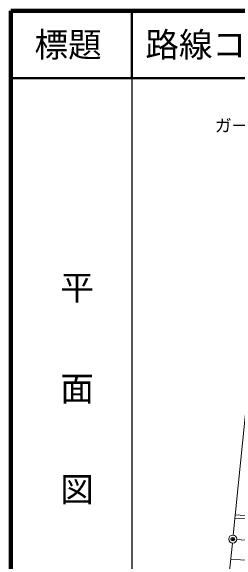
# Model space of a CAD drawing. Units: millimetres, scale not verified. Extents: x 40000 to 680000, y 20000 to 380000.
# Drawn here: x 40000 to 73655, y 298285 to 380000 of the extents above; entities that cross this region are included whole.
import ezdxf
from ezdxf.enums import TextEntityAlignment as Align

# ---------------------------------------------------------------- set-up
doc = ezdxf.new("R2010")
doc.units = ezdxf.units.MM
doc.header["$LTSCALE"] = 1000
doc.header["$PDMODE"] = 32
doc.header["$PDSIZE"] = 500
doc.linetypes.add('CHAIN', pattern=[18.5, 12, -1.5, 3.5, -1.5])
for name, color, linetype, lineweight in [('M-BGD', 7, 'Continuous', 13), ('M-BMK', 2, 'CHAIN', 13), ('M-STR-HTXT', 7, 'Continuous', 13), ('M-STR-STRC', 7, 'Continuous', 13), ('M-TTL', 2, 'Continuous', 140), ('M-TTL-BAND', 7, 'Continuous', 25), ('M-TTL-LINE', 7, 'Continuous', 50), ('M-TTL-TXT', 7, 'Continuous', 13)]:
    doc.layers.add(name, color=color, linetype=linetype, lineweight=lineweight)
doc.layers.add('M-OTRS', color=6, linetype='Continuous')
doc.styles.add('@ＭＳ ゴシック', font='')
doc.styles.add('ＭＳ ゴシック', font='')
doc.styles.get('@ＭＳ ゴシック').set_extended_font_data('@MS Gothic')
doc.styles.get('ＭＳ ゴシック').set_extended_font_data('MS Gothic')

msp = doc.modelspace()

# ---------------------------------------------------------------- linework, layer by layer
at = {"layer": 'M-BGD'}
for p, q in [((77838, 349424), (73082, 302136)), ((73384, 305136), (125666, 301554)), ((72962, 300942), (67578, 247409))]:
    msp.add_line(p, q, dxfattribs=at)
msp.add_circle((73022, 301539), 600, dxfattribs=at)
at = {"layer": 'M-BMK'}
msp.add_line((73620, 301494), (93579, 300006), dxfattribs=at)
at = {"layer": 'M-OTRS'}
msp.add_point((73022, 301539), dxfattribs=at)
msp.add_point((73022, 301539), dxfattribs=at)
at = {"layer": 'M-STR-STRC'}
for p, q in [((73336, 304664), (168344, 298285)), ((72722, 298553), (166936, 291526))]:
    msp.add_line(p, q, dxfattribs=at)
at = {"layer": 'M-TTL'}
for p, q in [((40000, 380000), (40000, 20000)), ((680000, 380000), (40000, 380000))]:
    msp.add_line(p, q, dxfattribs=at)
at = {"layer": 'M-TTL-BAND'}
msp.add_line((58000, 370000), (58000, 20000), dxfattribs=at)
at = {"layer": 'M-TTL-LINE'}
for p, q in [((58000, 380000), (58000, 370000)), ((40000, 370000), (680000, 370000))]:
    msp.add_line(p, q, dxfattribs=at)

# ---------------------------------------------------------------- texts
at = {"layer": 'M-STR-HTXT', "style": 'ＭＳ ゴシック'}
msp.add_text('ガードパイプ L=15.0', height=1833, dxfattribs=at).set_placement((70356, 361506), align=Align.BOTTOM_LEFT)
at = {"layer": 'M-TTL-BAND', "style": '@ＭＳ ゴシック'}
msp.add_text('平\u3000\u3000面\u3000\u3000図', height=3666, rotation=270, dxfattribs=at).set_placement((49777, 306475), align=Align.MIDDLE_RIGHT)
at = {"layer": 'M-TTL-TXT', "style": 'ＭＳ ゴシック'}
msp.add_text('標題', height=3666, dxfattribs=at).set_placement((48500, 375000), align=Align.MIDDLE_CENTER)
msp.add_text('路線コード      281', height=3666, dxfattribs=at).set_placement((60000, 375000), align=Align.MIDDLE_LEFT)

doc.saveas('drawing.dxf')
